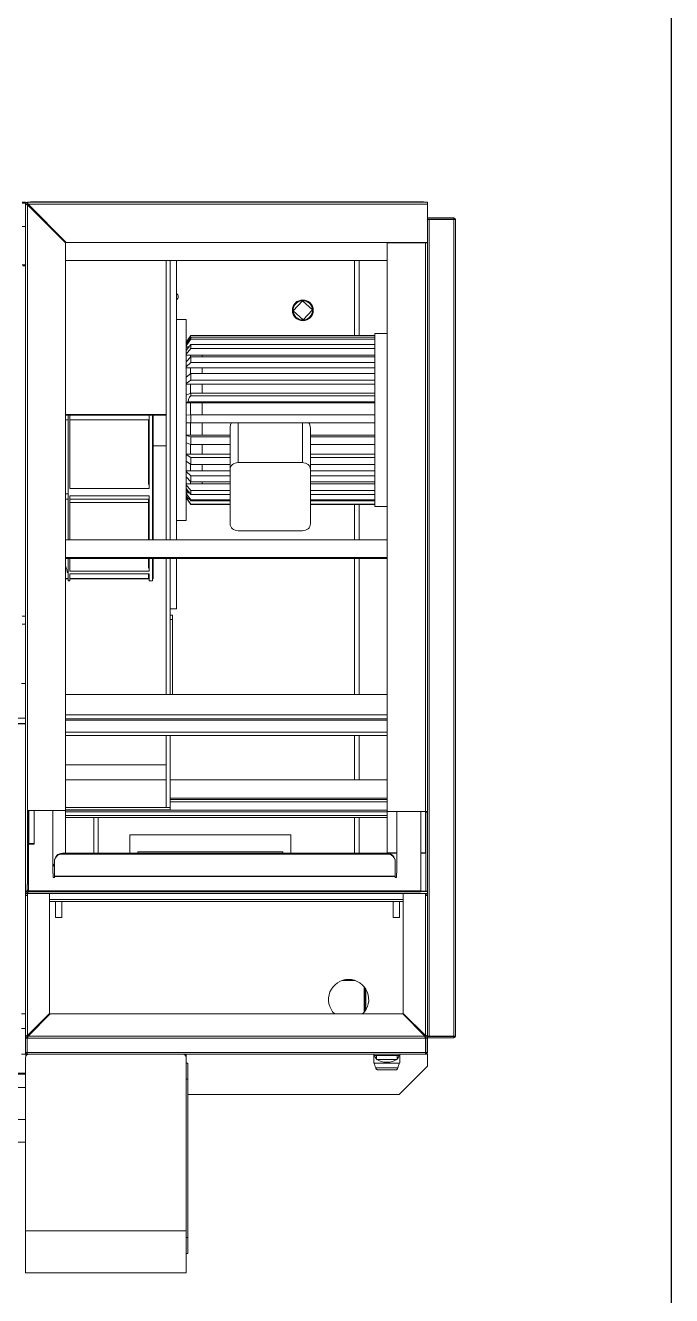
# Model space of a CAD drawing. Header units: millimetres. Extents: x 1761 to 11571, y -2876 to 3504.
# Drawn here: x 4339.4 to 4411.7, y -295.9 to -153.6 of the extents above; entities that cross this region are included whole.
import ezdxf

# ---------------------------------------------------------------- set-up
doc = ezdxf.new("R2010")
doc.units = ezdxf.units.MM
doc.layers.add('new', color=7, linetype='Continuous')

# ---------------------------------------------------------------- blocks, each defined once
blk = doc.blocks.new('SBJ')
at = {"color": 9, "linetype": 'Continuous', "lineweight": 15}
for p, q in [((176238, 76565), (176234, 76565)), ((176238, 76564), (176234, 76564)), ((176238, 76564), (176238, 76565)), ((176238, 76564), (176238, 76562.5)), ((176238, 75707.5), (176238, 76562.5)), ((176240, 76562.5), (176238, 76562.5)), ((176240.5, 76563), (176240.5, 76565)), ((176240.5, 76565), (176738, 76565)), ((176240.5, 76561.8), (176288, 76514.3)), ((176240.5, 75716.1), (176240.5, 76561.8)), ((176241.2, 76562.5), (176738, 76562.5)), ((176288.7, 76515), (176241.2, 76562.5)), ((176242.2, 76561.5), (176242.2, 76560.1)), ((176246, 76565.5), (176732, 76565.5)), ((176738, 76565), (176738, 76562.5)), ((176738, 76515), (176738, 76562.5)), ((176249, 76554.7), (176249, 76553.3)), ((176738, 76545.5), (176771, 76545.5)), ((176738, 76544), (176771, 76544)), ((176740, 76543.5), (176738, 76543.5)), ((176740, 75527.5), (176740, 76543.5)), ((176771, 76543.5), (176740, 76543.5)), ((176771, 76544), (176771, 76545.5)), ((176771, 76543.5), (176771, 75527.5)), ((176771.5, 76543.5), (176771, 76543.5)), ((176771.5, 76543.5), (176773, 76543.5)), ((176773, 75527.5), (176773, 76543.5)), ((176238, 76535), (176234, 76535)), ((176272, 76530.3), (176272, 76531.7)), ((176288, 76515), (176288, 76514.3)), ((176288.7, 76515), (176288, 76515)), ((176288, 75808), (176288, 76514.3)), ((176288.7, 76515), (176738, 76515)), ((176688, 76514.5), (176688, 76515)), ((176735.8, 76514.5), (176688, 76514.5)), ((176688, 76514.5), (176688, 75807)), ((176700, 76515), (176700, 76514.5)), ((176730, 76515), (176730, 76514.5)), ((176731, 76515), (176731, 76514.5)), ((176732.5, 76514.5), (176732.5, 76515)), ((176733, 76515), (176733, 76514.5)), ((176735.8, 76514.5), (176735.8, 75807)), ((176735.8, 76514.5), (176738, 76514.5)), ((176736, 76515), (176736, 76514.5)), ((176738, 76514.5), (176738, 76515)), ((176738, 76514.5), (176738, 75807)), ((176288, 76492.4), (176688, 76492.4)), ((176413, 76492.4), (176413, 76145)), ((176418, 76492.4), (176418, 76145)), ((176426, 76492.4), (176426, 76169.5)), ((176647.5, 76399), (176647.5, 76492.4)), ((176653, 76399), (176653, 76492.4)), ((176238, 76487), (176234, 76487)), ((176234.7, 76486), (176238, 76486)), ((176571, 76430), (176582.5, 76442.5)), ((176583.5, 76418.5), (176571, 76430)), ((176595, 76431), (176582.5, 76442.5)), ((176583.5, 76418.5), (176595, 76431)), ((176438, 76419), (176426, 76419)), ((176438, 76419), (176438, 76169)), ((176443.8, 76399), (176438, 76390.7)), ((176438, 76390.6), (176443.8, 76399)), ((176443.8, 76396.9), (176438, 76388.8)), ((176672.5, 76399), (176443.8, 76399)), ((176672.5, 76399), (176443.8, 76399)), ((176443.8, 76399), (176443.8, 76399)), ((176443.8, 76394.5), (176443.8, 76396.9)), ((176672.5, 76396.9), (176443.8, 76396.9)), ((176688, 76401.5), (176672.5, 76401.5)), ((176672.5, 76401.5), (176672.5, 76186.5)), ((176438, 76386.5), (176443.8, 76394.5)), ((176438.1, 76389), (176438, 76389)), ((176443.8, 76388), (176438, 76380.6)), ((176441.3, 76384.9), (176438, 76384.9)), ((176441, 76384.5), (176438, 76384.5)), ((176438, 76376), (176443.8, 76383.1)), ((176438.1, 76380.8), (176438, 76381.5)), ((176672.5, 76394.5), (176443.8, 76394.5)), ((176443.8, 76383.1), (176443.8, 76388)), ((176672.5, 76388), (176443.8, 76388)), ((176672.5, 76383.1), (176443.8, 76383.1)), ((176672.5, 76374.6), (176438, 76374.6)), ((176443.8, 76372.7), (176438, 76366.5)), ((176438, 76360), (176443.8, 76365.7)), ((176443.2, 76374.6), (176443.2, 76372.2)), ((176443.8, 76365.7), (176443.8, 76372.7)), ((176672.5, 76372.7), (176443.8, 76372.7)), ((176672.5, 76365.7), (176443.8, 76365.7)), ((176458, 76374.6), (176458, 76372.7)), ((176672.5, 76358.8), (176438, 76358.8)), ((176443.8, 76352), (176438, 76347.5)), ((176443.2, 76358.8), (176443.2, 76351.7)), ((176443.8, 76343.4), (176443.8, 76352)), ((176672.5, 76352), (176443.8, 76352)), ((176458, 76358.8), (176458, 76352)), ((176438, 76339.4), (176443.8, 76343.4)), ((176672.5, 76338.6), (176438, 76338.6)), ((176443.2, 76338.6), (176443.2, 76327.1)), ((176672.5, 76343.4), (176443.8, 76343.4)), ((176458, 76338.6), (176458, 76327.4)), ((176443.8, 76327.4), (176438, 76324.8)), ((176443.8, 76324.1), (176443.8, 76327.4)), ((176672.5, 76327.4), (176443.8, 76327.4)), ((176672.5, 76324.1), (176443.8, 76324.1)), ((176438, 76315.8), (176440.5, 76316.6)), ((176672.5, 76315.4), (176438, 76315.4)), ((176440.5, 76316.6), (176672.5, 76316.6)), ((176443.2, 76315.4), (176443.2, 76300.5)), ((176458, 76315.4), (176458, 76300.5)), ((176288, 76301), (176413, 76301)), ((176288, 76300.1), (176413, 76300.1)), ((176288, 76294.4), (176291.1, 76294.4)), ((176291.1, 76145), (176291.1, 76300.1)), ((176293.1, 76208.6), (176293.1, 76300.1)), ((176293.1, 76294.4), (176391, 76294.4)), ((176391, 76294.4), (176391, 76213.7)), ((176392.1, 76208.6), (176392.1, 76300.1)), ((176396.1, 76145), (176396.1, 76300.1)), ((176397, 76300.1), (176397, 76145)), ((176443.8, 76300.5), (176438, 76300.1)), ((176438, 76290.7), (176443.8, 76290.5)), ((176443.2, 76290.5), (176443.2, 76275.1)), ((176443.8, 76290.5), (176443.8, 76300.5)), ((176672.5, 76300.5), (176443.8, 76300.5)), ((176672.5, 76290.5), (176443.8, 76290.5)), ((176458, 76290.5), (176458, 76275.1)), ((176502.5, 76290.5), (176502.5, 76241)), ((176582.5, 76290.5), (176582.5, 76241)), ((176492.5, 76275.1), (176438, 76275.1)), ((176443.8, 76273.1), (176438, 76274.9)), ((176443.8, 76263.4), (176443.8, 76273.1)), ((176492.5, 76273.1), (176443.8, 76273.1)), ((176492.5, 76284), (176492.5, 76232.6)), ((176592.5, 76284), (176592.5, 76232.6)), ((176672.5, 76275.1), (176592.5, 76275.1)), ((176672.5, 76273.1), (176592.5, 76273.1)), ((176397, 76262), (176413, 76262)), ((176438, 76265.8), (176443.8, 76263.4)), ((176443.2, 76263.7), (176443.2, 76251.6)), ((176492.5, 76263.4), (176443.8, 76263.4)), ((176458, 76263.4), (176458, 76251.6)), ((176672.5, 76263.4), (176592.5, 76263.4)), ((176492.5, 76251.6), (176438, 76251.6)), ((176443.8, 76247.2), (176438, 76251)), ((176438, 76242.8), (176443.8, 76238.5)), ((176443.2, 76238.8), (176443.2, 76230.9)), ((176443.8, 76238.5), (176443.8, 76247.2)), ((176492.5, 76247.2), (176443.8, 76247.2)), ((176502.5, 76241), (176582.5, 76241)), ((176672.5, 76251.6), (176592.5, 76251.6)), ((176672.5, 76247.2), (176592.5, 76247.2)), ((176492.5, 76230.9), (176438, 76230.9)), ((176443.8, 76224.5), (176438, 76230.1)), ((176438, 76223.3), (176443.8, 76217.3)), ((176492.5, 76238.5), (176443.8, 76238.5)), ((176492.5, 76224.5), (176443.8, 76224.5)), ((176443.8, 76217.3), (176443.8, 76224.5)), ((176458, 76238.5), (176458, 76230.9)), ((176492.5, 76164.7), (176492.5, 76232.6)), ((176672.5, 76238.5), (176592.5, 76238.5)), ((176592.5, 76232.6), (176592.5, 76164.7)), ((176672.5, 76230.9), (176592.5, 76230.9)), ((176672.5, 76224.5), (176592.5, 76224.5)), ((176293.1, 76208.6), (176392.1, 76208.6)), ((176492.5, 76214.5), (176438, 76214.5)), ((176443.8, 76206.5), (176438, 76213.5)), ((176438, 76208.7), (176443.8, 76201.4)), ((176441, 76203.6), (176438.1, 76207.3)), ((176443.2, 76217.8), (176443.2, 76214.5)), ((176492.5, 76217.3), (176443.8, 76217.3)), ((176458, 76217.3), (176458, 76214.5)), ((176672.5, 76217.3), (176592.5, 76217.3)), ((176672.5, 76214.5), (176592.5, 76214.5)), ((176288, 76202.2), (176291.1, 76202.2)), ((176288, 76195.6), (176291.1, 76195.6)), ((176293.1, 76145), (176293.1, 76199.8)), ((176293.1, 76199.8), (176392.1, 76199.8)), ((176293.1, 76195.6), (176391, 76195.6)), ((176391, 76195.6), (176391, 76145)), ((176392.1, 76145), (176392.1, 76199.8)), ((176442, 76203.6), (176438, 76203.6)), ((176443.8, 76194.5), (176438, 76202.4)), ((176438, 76199.8), (176440.5, 76196.4)), ((176438.1, 76199.1), (176438, 76199.3)), ((176438.5, 76199.1), (176438, 76199.1)), ((176438.7, 76198.8), (176438, 76198.8)), ((176443.8, 76189.2), (176438, 76197.5)), ((176438, 76197.4), (176443.8, 76189)), ((176440.5, 76196.4), (176441, 76196.4)), ((176492.5, 76206.5), (176443.8, 76206.5)), ((176443.8, 76201.4), (176443.8, 76206.5)), ((176492.5, 76201.4), (176443.8, 76201.4)), ((176492.5, 76194.5), (176443.8, 76194.5)), ((176443.8, 76193.4), (176443.8, 76194.5)), ((176492.5, 76193.4), (176443.8, 76193.4)), ((176672.5, 76206.5), (176592.5, 76206.5)), ((176672.5, 76201.4), (176592.5, 76201.4)), ((176672.5, 76194.5), (176592.5, 76194.5)), ((176672.5, 76193.4), (176592.5, 76193.4)), ((176293.1, 76191.2), (176391, 76191.2)), ((176492.5, 76189.2), (176443.8, 76189.2)), ((176443.8, 76189), (176443.8, 76189.2)), ((176443.8, 76189), (176492.5, 76189)), ((176672.5, 76189.2), (176592.5, 76189.2)), ((176592.5, 76189), (176672.5, 76189)), ((176647.5, 76145), (176647.5, 76189)), ((176653, 76145), (176653, 76189)), ((176672.5, 76186.5), (176688, 76186.5)), ((176426, 76169.5), (176426, 76145)), ((176426, 76169), (176438, 76169)), ((176688, 76145), (176288, 76145)), ((176582.5, 76156.2), (176502.5, 76156.2)), ((176288, 76123.1), (176688, 76123.1)), ((176288, 76121.7), (176688, 76121.7)), ((176291.1, 76094), (176291.1, 76121.7)), ((176293.1, 76105.8), (176293.1, 76121.7)), ((176391, 76121.7), (176391, 76109.7)), ((176392.1, 76105.8), (176392.1, 76121.7)), ((176396.1, 76094), (176396.1, 76121.7)), ((176397, 76121.7), (176397, 76096.5)), ((176413, 76121.7), (176413, 75952.4)), ((176418, 76121.7), (176418, 75952.4)), ((176426, 76121.7), (176426, 76059)), ((176647.5, 75952.4), (176647.5, 76121.7)), ((176653, 75952.4), (176653, 76121.7)), ((176288, 76096.7), (176291.1, 76096.7)), ((176288, 76096.5), (176291, 76096.5)), ((176293.1, 76105.8), (176392.1, 76105.8)), ((176293.1, 76094), (176293.1, 76102.7)), ((176293.1, 76102.7), (176392.1, 76102.7)), ((176293.1, 76096.7), (176391, 76096.7)), ((176293.1, 76096.5), (176391, 76096.5)), ((176391, 76102.7), (176391, 76096.7)), ((176391, 76096.5), (176392.1, 76096.5)), ((176391, 76096.5), (176391, 76096.5)), ((176392.1, 76094), (176392.1, 76102.7)), ((176396.1, 76096.5), (176397, 76096.5)), ((176291.1, 76094), (176293.1, 76094)), ((176392.1, 76094), (176396.1, 76094)), ((176238, 76050), (176234, 76050)), ((176418, 76059), (176426, 76059)), ((176421, 76051.4), (176418, 76051.4)), ((176421, 76051.4), (176421, 76046)), ((176234, 76040), (176238, 76040)), ((176421, 76046), (176418, 76046)), ((176421, 76046), (176421, 75952.4)), ((176238, 75966), (176233, 75966)), ((176288, 75952.4), (176688, 75952.4)), ((176200.5, 75922.9), (176238, 75922.9)), ((176288, 75927.4), (176688, 75927.4)), ((176238, 75916.4), (176037.3, 75916.4)), ((176238, 75916.1), (176037.3, 75916.1)), ((176688, 75922.1), (176288, 75922.1)), ((176288, 75920.5), (176688, 75920.5)), ((176688, 75920.5), (176288, 75920.5)), ((176288, 75905.8), (176688, 75905.8)), ((176288, 75901.4), (176688, 75901.4)), ((176413, 75901.4), (176413, 75812.1)), ((176418, 75901.4), (176418, 75812.1)), ((176647.5, 75846.5), (176647.5, 75901.4)), ((176653, 75846.5), (176653, 75901.4)), ((176288, 75865.1), (176413, 75865.1)), ((176288, 75846.5), (176413, 75846.5)), ((176418, 75846.5), (176688, 75846.5)), ((176418, 75812.1), (176288, 75812.1)), ((176418, 75812.1), (176413, 75812.1)), ((176688, 75823.4), (176418, 75823.4)), ((176418, 75821.9), (176688, 75821.9)), ((176418, 75819), (176688, 75819)), ((176418, 75812.1), (176418, 75809.1)), ((176241, 75808), (176288, 75808)), ((176241, 75716.1), (176241, 75808)), ((176242.2, 75808), (176242.2, 75767.3)), ((176249, 75808), (176249, 75767.3)), ((176272, 75730.1), (176272, 75808)), ((176418, 75809.1), (176288, 75809.1)), ((176288, 75808.5), (176688, 75808.5)), ((176288, 75808), (176288, 75755.7)), ((176288, 75806.6), (176688, 75806.6)), ((176288, 75801.9), (176688, 75801.9)), ((176288, 75799.6), (176688, 75799.6)), ((176323, 75799.6), (176323, 75755)), ((176328.5, 75799.6), (176328.5, 75755)), ((176647.5, 75755), (176647.5, 75799.6)), ((176653, 75755), (176653, 75799.6)), ((176688, 75807), (176735.8, 75807)), ((176688, 75755.5), (176688, 75807)), ((176700, 75807), (176700, 75730.1)), ((176730, 75807), (176730, 75708.2)), ((176738, 75807), (176735.8, 75807)), ((176735.8, 75807), (176735.8, 75755.5)), ((176736, 75807), (176736, 75806)), ((176736, 75708), (176736, 75806)), ((176736, 75806), (176738, 75806)), ((176738, 75806), (176738, 75807)), ((176738, 75708), (176738, 75806)), ((176242, 75766.5), (176241, 75766.5)), ((176242, 75766.5), (176242, 75721.7)), ((176249, 75767.3), (176242.2, 75767.3)), ((176242.2, 75766.4), (176242.2, 75767.3)), ((176249, 75766.4), (176242.2, 75766.4)), ((176249, 75767.3), (176249, 75766.4)), ((176368, 75778), (176568, 75778)), ((176368, 75778), (176368, 75755)), ((176568, 75778), (176568, 75755)), ((176284, 75754.9), (176284, 75754)), ((176284, 75754.9), (176688, 75754.9)), ((176284, 75754), (176688, 75754)), ((176287.1, 75754.9), (176288, 75755.7)), ((176288, 75755.7), (176288, 75755)), ((176288, 75755), (176288.7, 75755)), ((176288.7, 75755), (176288.5, 75754.9)), ((176288.7, 75755), (176700, 75755)), ((176378, 75756.6), (176558, 75756.6)), ((176378, 75756.6), (176378, 75755)), ((176558, 75755), (176558, 75756.6)), ((176688, 75755), (176688, 75755.5)), ((176700, 75755.5), (176688, 75755.5)), ((176688, 75754), (176688, 75754.9)), ((176735.8, 75755.5), (176730, 75755.5)), ((176730, 75755), (176736, 75755)), ((176732.5, 75755.5), (176732.5, 75755)), ((176735.8, 75755.5), (176736, 75755.5)), ((176272, 75739.7), (176274, 75741.7)), ((176274, 75740.3), (176272, 75738.3)), ((176274, 75744.4), (176274, 75745.2)), ((176274, 75726.6), (176274, 75744.4)), ((176698, 75745.2), (176698, 75744.4)), ((176698, 75744.4), (176698, 75726.6)), ((176242, 75708.2), (176242, 75721.7)), ((176272.5, 75730.1), (176272, 75730.1)), ((176272.5, 75730.1), (176272.5, 75724.9)), ((176272.5, 75724.9), (176274, 75724.9)), ((176698, 75726.6), (176274, 75726.6)), ((176274, 75726.6), (176274, 75726.2)), ((176274, 75724.9), (176274, 75726.2)), ((176274, 75726.2), (176698, 75726.2)), ((176698, 75726.2), (176698, 75726.6)), ((176698, 75726.2), (176698, 75724.9)), ((176698, 75724.9), (176699.5, 75724.9)), ((176699.5, 75724.9), (176699.5, 75730.1)), ((176700, 75730.1), (176699.5, 75730.1)), ((176238, 75702.5), (176238, 75707.5)), ((176240, 75707.5), (176238, 75707.5)), ((176238, 75527.5), (176238, 75702.5)), ((176240.5, 75702.5), (176238, 75702.5)), ((176240, 75716.2), (176240, 75709.2)), ((176240, 75709.2), (176242, 75709.2)), ((176240.5, 75708.2), (176240.5, 75708.5)), ((176240.6, 75708.4), (176240.5, 75708.2)), ((176240.5, 75707), (176240.5, 75705)), ((176240.5, 75702.5), (176240.5, 75705)), ((176268, 75705), (176240.5, 75705)), ((176240.5, 75528.2), (176240.5, 75702.5)), ((176241.2, 75707.5), (176241.7, 75708)), ((176242, 75707.5), (176241.2, 75707.5)), ((176241.7, 75708.1), (176241.7, 75708)), ((176242, 75708), (176241.7, 75708)), ((176730, 75708.2), (176242, 75708.2)), ((176242, 75708.2), (176242, 75706.8)), ((176730, 75706.8), (176242, 75706.8)), ((176268, 75555.7), (176268, 75705)), ((176708, 75705), (176268, 75705)), ((176735.5, 75705), (176708, 75705)), ((176708, 75705), (176708, 75555.7)), ((176730, 75708.2), (176730, 75706.8)), ((176738, 75708), (176730, 75708)), ((176738, 75707.5), (176730, 75707.5)), ((176735.5, 75705), (176735.5, 75702.5)), ((176738, 75705), (176735.5, 75705)), ((176735.5, 75702.5), (176735.5, 75528.2)), ((176738, 75702.5), (176735.5, 75702.5)), ((176738, 75707.5), (176738, 75708)), ((176738, 75707.5), (176738, 75705)), ((176738, 75702.5), (176738, 75705)), ((176738, 75702.5), (176738, 75527.5)), ((176708, 75697.4), (176268, 75697.4)), ((176708, 75695), (176268, 75695)), ((176275.2, 75695), (176275.2, 75675)), ((176283.2, 75675), (176283.2, 75695)), ((176695.2, 75695), (176695.2, 75675)), ((176703.2, 75675), (176703.2, 75695)), ((176283.2, 75675), (176275.2, 75675)), ((176703.2, 75675), (176695.2, 75675)), ((176631.7, 75596.6), (176648.2, 75596.6)), ((176633, 75597), (176647, 75597)), ((176659.5, 75588.7), (176659.5, 75557.4)), ((176660.2, 75587.8), (176660.2, 75558.3)), ((176661.2, 75586.3), (176661.2, 75559.8)), ((176238, 75555), (176233, 75555)), ((176268, 75555.7), (176240.5, 75528.2)), ((176241.2, 75527.5), (176268.7, 75555)), ((176707.3, 75555), (176268.7, 75555)), ((176707.3, 75555), (176734.8, 75527.5)), ((176735.5, 75528.2), (176708, 75555.7)), ((176233, 75537), (176238, 75537)), ((176238, 75530), (176237.5, 75530)), ((176238, 75527.5), (176238, 75525)), ((176240, 75527.5), (176238, 75527.5)), ((176734.8, 75527.5), (176241.2, 75527.5)), ((176736, 75527.5), (176738, 75527.5)), ((176738, 75527.5), (176740, 75527.5)), ((176738, 75525), (176738, 75527.5)), ((176740, 75527.5), (176771, 75527.5)), ((176771, 75527.5), (176771.5, 75527.5)), ((176771.5, 75527.5), (176773, 75527.5)), ((176238, 75525), (176240, 75525)), ((176238, 75507.1), (176238, 75525)), ((176240, 75507.1), (176240, 75525)), ((176240.3, 75507.1), (176240.3, 75525)), ((176735.6, 75525), (176240.3, 75525)), ((176240.5, 75527), (176240.5, 75525)), ((176735.5, 75527), (176735.5, 75525)), ((176735.6, 75507.1), (176735.6, 75525)), ((176736, 75507.1), (176736, 75525)), ((176738, 75525), (176736, 75525)), ((176771, 75527), (176738, 75527)), ((176771, 75525.5), (176738, 75525.5)), ((176738, 75507.1), (176738, 75525)), ((176771, 75527), (176771, 75525.5)), ((176238, 75505), (176233, 75505)), ((176238, 75507.1), (176238, 75505)), ((176238, 75507.1), (176240, 75507.1)), ((176238, 75285), (176238, 75501)), ((176238.5, 75505.8), (176238.5, 75503)), ((176238.5, 75505), (176240.1, 75505)), ((176240.1, 75507), (176240.1, 75505)), ((176735.9, 75505), (176240.1, 75505)), ((176735.6, 75507.1), (176240.3, 75507.1)), ((176438, 75505), (176438, 75501)), ((176438, 75285), (176438, 75501)), ((176671.5, 75505), (176671.5, 75503.5)), ((176703.5, 75503.5), (176671.5, 75503.5)), ((176671.5, 75503.5), (176671.5, 75494.1)), ((176674.5, 75503.5), (176674.5, 75498.5)), ((176700.5, 75498.5), (176674.5, 75498.5)), ((176700.5, 75498.5), (176700.5, 75503.5)), ((176703.5, 75505), (176703.5, 75503.5)), ((176703.5, 75503.5), (176703.5, 75494.1)), ((176735.9, 75507), (176735.9, 75505)), ((176738, 75505), (176735.9, 75505)), ((176738, 75507.1), (176736, 75507.1)), ((176738, 75505), (176738, 75490)), ((176238, 75481.5), (176037.3, 75481.5)), ((176438, 75494), (176440, 75494)), ((176440, 75494), (176440, 75474)), ((176671.7, 75494), (176703.2, 75494)), ((176671.7, 75494), (176671.7, 75494)), ((176673.7, 75487.9), (176701.2, 75487.9)), ((176676.8, 75485.4), (176698.2, 75485.4)), ((176738, 75490), (176703, 75455)), ((176703.3, 75494), (176703.2, 75494)), ((176037.3, 75479.9), (176238, 75479.9)), ((176440, 75474), (176438, 75474)), ((176440, 75474), (176440, 75277)), ((176238, 75463.5), (176163.3, 75463.5)), ((176703, 75455), (176440, 75455)), ((176163.3, 75423.5), (176238, 75423.5)), ((176092.3, 75395.5), (176238, 75395.5)), ((176238, 75285), (176438, 75285)), ((176238, 75233), (176238, 75285)), ((176438, 75233), (176438, 75285)), ((176438, 75277), (176440, 75277)), ((176440, 75277), (176440, 75257)), ((176440, 75257), (176438, 75257)), ((176238, 75233), (176438, 75233))]:
    blk.add_line(p, q, dxfattribs=at)
at = {"color": 9, "linetype": 'Continuous', "lineweight": 15, "flags": 128}
for points in [[(176243.2, 76565), (176244.4, 76565.4), (176246, 76565.5)], [(176738, 76543.5), (176738, 76543.9), (176738, 76544)], [(176492.5, 76232.6), (176492.7, 76234.2), (176493.3, 76235.8), (176494.2, 76237.3), (176495.4, 76238.6), (176496.9, 76239.6), (176498.7, 76240.4), (176500.5, 76240.9), (176502.5, 76241)], [(176582.5, 76241), (176584.4, 76240.9), (176586.3, 76240.4), (176588.1, 76239.6), (176589.6, 76238.6), (176590.8, 76237.3), (176591.7, 76235.8), (176592.3, 76234.2), (176592.5, 76232.6)], [(176438, 76206.5), (176438.1, 76207.4), (176438.4, 76208.1)], [(176502.5, 76156.2), (176500.5, 76156.4), (176498.7, 76156.9), (176496.9, 76157.7), (176495.4, 76158.7), (176494.2, 76160), (176493.3, 76161.5), (176492.7, 76163.1), (176492.5, 76164.7)], [(176592.5, 76164.7), (176592.3, 76163.1), (176591.7, 76161.5), (176590.8, 76160), (176589.6, 76158.7), (176588.1, 76157.7), (176586.3, 76156.9), (176584.4, 76156.4), (176582.5, 76156.2)], [(176242.2, 75766.4), (176242.1, 75766.4), (176242.1, 75766.4), (176242.1, 75766.4), (176242, 75766.4), (176242, 75766.3), (176242, 75766.3), (176242, 75766.3), (176242, 75766.3)], [(176240, 75709.2), (176240, 75709), (176240.2, 75708.8), (176240.4, 75708.6), (176240.7, 75708.4), (176241.1, 75708.2), (176241.5, 75708.1), (176242, 75708.1)], [(176738, 75527), (176738, 75527.1), (176738, 75527.5)]]:
    blk.add_lwpolyline(points, dxfattribs=at)
at = {"color": 9, "linetype": 'Continuous', "lineweight": 15}
blk.add_circle((176583, 76430.5), 13, dxfattribs=at)
for centre, radius, start, end in [((176240.5, 76562.5), 2.5, 90, 180), ((176240.5, 76562.5), 0.5, 90, 180), ((176241.3, 76561.4), 1.47, 104.8476, 145.4956), ((176732, 76559.5), 6, 66.4435, 90), ((176740, 76543.5), 0.5, 90, 180), ((176771, 76543.5), 2, 0, 90), ((176771, 76543.5), 0.5, 0, 90), ((176423, 76447.5), 5, 306.8699, 53.1301), ((176583, 76430.5), 12, 92.4308, 182.4308), ((176583, 76430.5), 12, 182.4308, 272.4308), ((176583, 76430.5), 12, 2.4308, 92.4308), ((176583, 76430.5), 12, 272.4308, 2.4308), ((176242.1, 75763.3), 4.07, 89.5672, 106.7048), ((176283.8, 75745), 9.81, 88.8633, 178.8163), ((176283.8, 75744.2), 9.81, 88.8633, 178.8163), ((176688.2, 75745), 9.81, 1.1837, 91.1367), ((176688.2, 75744.2), 9.81, 1.1837, 91.1367), ((176240.5, 75707.5), 2.5, 180, 270), ((176240.5, 75702.5), 2.5, 90, 180), ((176240.5, 75707.5), 0.5, 180, 270), ((176240.5, 75702.5), 0.5, 90, 180), ((176735.5, 75702.5), 2.5, 0, 90), ((176735.5, 75702.5), 0.5, 0, 90), ((176640, 75573), 25, 313.9455, 226.0545), ((176240.5, 75527.5), 2.5, 180, 270), ((176240.5, 75527.5), 0.5, 180, 270), ((176735.5, 75527.5), 2.5, 270, 0), ((176735.5, 75527.5), 0.5, 270, 0), ((176740, 75527.5), 0.5, 180, 270), ((176771, 75527.5), 2, 270, 0), ((176771, 75527.5), 0.5, 270, 0), ((176242, 75501), 4, 90, 180), ((176434, 75501), 4, 0, 90)]:
    blk.add_arc(centre, radius, start, end, dxfattribs=at)
for centre, major_axis, start_param, end_param in [((176687.5, 75503.5), (-15, 0), 0, 0.522315), ((176687.5, 75503.5), (-15, 0), 0.61548, 2.526113), ((176687.5, 75503.5), (15, 0), -0.522315, 0), ((176671.7, 75494.1), (-0.2, 0), 0, 1.570796), ((176703.3, 75494.1), (0.2, 0), 4.712389, 6.283185)]:
    blk.add_ellipse(centre, major_axis=major_axis, ratio=0.57735, start_param=start_param, end_param=end_param, dxfattribs=at)
for points, knots in [([(176238, 76562.5), (176238, 76562.5), (176238.1, 76562.4), (176238.5, 76562.2), (176239.2, 76562.1), (176239.9, 76561.9), (176240.3, 76561.8), (176240.5, 76561.8)], [0, 0, 0, 0, 0.218175, 0.43635, 0.654515, 0.87268, 1, 1, 1, 1]), ([(176241.2, 76562.5), (176241.1, 76562.8), (176241, 76563.4), (176240.9, 76564.1), (176240.7, 76564.7), (176240.6, 76565), (176240.5, 76565), (176240.5, 76565)], [0, 0, 0, 0, 0.218175, 0.43635, 0.654515, 0.87268, 1, 1, 1, 1]), ([(176440.5, 76316.6), (176440.5, 76317.3), (176440.6, 76318.7), (176441.3, 76320.7), (176442.3, 76322.6), (176443.2, 76323.6), (176443.7, 76324.1), (176443.8, 76324.1)], [0, 0, 0, 0, 0.21992, 0.444363, 0.685706, 0.973463, 1, 1, 1, 1]), ([(176492.5, 76284), (176492.5, 76284.7), (176492.6, 76286.1), (176493.2, 76288.1), (176493.7, 76289.6), (176494.2, 76290.3), (176494.3, 76290.5)], [0, 0, 0, 0, 0.304773, 0.618401, 0.923161, 1, 1, 1, 1]), ([(176590.6, 76290.5), (176591.1, 76289.6), (176592.2, 76287.7), (176592.4, 76285.4), (176592.5, 76284)], [0, 0, 0, 0, 0.420601, 1, 1, 1, 1]), ([(176440.5, 76196.4), (176440.5, 76196.4), (176440.5, 76196.6), (176440.9, 76196.5), (176441.7, 76195.8), (176442.7, 76194.7), (176443.5, 76193.8), (176443.8, 76193.4)], [0, 0, 0, 0, 0.120253, 0.331084, 0.556343, 0.818348, 1, 1, 1, 1]), ([(176288, 76112.5), (176288.5, 76111.1), (176289.5, 76108.3), (176290, 76105.3), (176290.2, 76103.8)], [0, 0, 0, 0, 0.496734, 1, 1, 1, 1]), ([(176240.5, 75708.2), (176240.2, 75708.2), (176239.6, 75708.1), (176238.9, 75707.9), (176238.3, 75707.8), (176238, 75707.6), (176238, 75707.6), (176238, 75707.5)], [0, 0, 0, 0, 0.218175, 0.43635, 0.654515, 0.87268, 1, 1, 1, 1]), ([(176240.5, 75705), (176240.5, 75705.1), (176240.6, 75705.1), (176240.8, 75705.6), (176240.9, 75706.2), (176241.1, 75706.9), (176241.1, 75707.4), (176241.2, 75707.5)], [0, 0, 0, 0, 0.218175, 0.43635, 0.654515, 0.87268, 1, 1, 1, 1]), ([(176240.5, 75528.2), (176240.2, 75528.2), (176239.6, 75528.1), (176238.9, 75527.9), (176238.3, 75527.8), (176238, 75527.6), (176238, 75527.6), (176238, 75527.5)], [0, 0, 0, 0, 0.218175, 0.43635, 0.654515, 0.87268, 1, 1, 1, 1]), ([(176240.5, 75525), (176240.5, 75525.1), (176240.6, 75525.1), (176240.8, 75525.6), (176240.9, 75526.2), (176241.1, 75526.9), (176241.1, 75527.4), (176241.2, 75527.5)], [0, 0, 0, 0, 0.218175, 0.43635, 0.654515, 0.87268, 1, 1, 1, 1]), ([(176734.8, 75527.5), (176734.8, 75527.2), (176734.9, 75526.7), (176735.1, 75525.9), (176735.2, 75525.3), (176735.4, 75525.1), (176735.4, 75525), (176735.5, 75525)], [0, 0, 0, 0, 0.218175, 0.43635, 0.654515, 0.87268, 1, 1, 1, 1]), ([(176738, 75527.5), (176737.9, 75527.6), (176737.9, 75527.7), (176737.4, 75527.8), (176736.8, 75528), (176736.1, 75528.1), (176735.6, 75528.2), (176735.5, 75528.2)], [0, 0, 0, 0, 0.218175, 0.43635, 0.654515, 0.87268, 1, 1, 1, 1]), ([(176671.7, 75494), (176671.8, 75493.6), (176672.1, 75492.8), (176672.8, 75490.9), (176673.4, 75489), (176673.7, 75487.9)], [0, 0, 0, 0, 0.257031, 0.522254, 1, 1, 1, 1]), ([(176673.7, 75487.9), (176673.9, 75487.5), (176674.1, 75486.7), (176674.9, 75485.9), (176675.8, 75485.5), (176676.5, 75485.4), (176676.8, 75485.4)], [0, 0, 0, 0, 0.235496, 0.4701, 0.79106, 1, 1, 1, 1]), ([(176698.2, 75485.4), (176698.6, 75485.5), (176699.5, 75485.5), (176700.5, 75486.3), (176701, 75487.1), (176701.2, 75487.7), (176701.2, 75487.9)], [0, 0, 0, 0, 0.35935, 0.639725, 0.922051, 1, 1, 1, 1]), ([(176701.2, 75487.9), (176701.4, 75488.5), (176701.8, 75489.9), (176702.6, 75492.1), (176703, 75493.3), (176703.2, 75494)], [0, 0, 0, 0, 0.265535, 0.538669, 1, 1, 1, 1])]:
    blk.add_open_spline(points, degree=3, knots=knots, dxfattribs=at)
for points in [[(176240, 76562.5), (176240, 76562.5), (176240, 76562.4), (176240.1, 76562.2), (176240.3, 76562), (176240.4, 76561.9), (176240.5, 76561.8)], [(176241.2, 76562.5), (176241.1, 76562.6), (176241, 76562.7), (176240.8, 76562.9), (176240.6, 76563), (176240.5, 76563), (176240.5, 76563)], [(176240.5, 75708.2), (176240.4, 75708.2), (176240.3, 75708.1), (176240.1, 75707.9), (176240, 75707.7), (176240, 75707.6), (176240, 75707.5)], [(176240.5, 75707), (176240.5, 75707), (176240.6, 75707), (176240.8, 75707.2), (176241, 75707.3), (176241.1, 75707.5), (176241.2, 75707.5)], [(176240.5, 75528.2), (176240.4, 75528.2), (176240.3, 75528.1), (176240.1, 75527.9), (176240, 75527.7), (176240, 75527.6), (176240, 75527.5)], [(176240.5, 75527), (176240.5, 75527), (176240.6, 75527), (176240.8, 75527.2), (176241, 75527.3), (176241.1, 75527.5), (176241.2, 75527.5)], [(176734.8, 75527.5), (176734.8, 75527.5), (176734.9, 75527.3), (176735.1, 75527.2), (176735.3, 75527), (176735.4, 75527), (176735.5, 75527)], [(176736, 75527.5), (176736, 75527.6), (176735.9, 75527.7), (176735.8, 75527.9), (176735.7, 75528.1), (176735.5, 75528.2), (176735.5, 75528.2)], [(176238, 75507.1), (176238, 75506.9), (176238.1, 75506.3), (176238.6, 75505.6), (176239.2, 75505.1), (176239.8, 75505.1), (176240.1, 75505)], [(176240, 75507.1), (176240, 75507.1), (176240, 75507.1), (176240, 75507.1), (176240, 75507), (176240.1, 75507), (176240.1, 75507)], [(176240.1, 75505), (176240.1, 75505.1), (176240.1, 75505.1), (176240.2, 75505.6), (176240.3, 75506.3), (176240.3, 75506.9), (176240.3, 75507.1)], [(176240.1, 75507), (176240.1, 75507), (176240.1, 75507), (176240.2, 75507.1), (176240.3, 75507.1), (176240.3, 75507.1), (176240.3, 75507.1)], [(176735.6, 75507.1), (176735.6, 75506.9), (176735.7, 75506.3), (176735.7, 75505.6), (176735.8, 75505.1), (176735.8, 75505.1), (176735.9, 75505)], [(176735.6, 75507.1), (176735.6, 75507.1), (176735.7, 75507.1), (176735.7, 75507.1), (176735.8, 75507), (176735.8, 75507), (176735.9, 75507)], [(176735.9, 75507), (176735.9, 75507), (176735.9, 75507), (176735.9, 75507.1), (176736, 75507.1), (176736, 75507.1), (176736, 75507.1)], [(176735.9, 75505), (176736.1, 75505.1), (176736.7, 75505.1), (176737.4, 75505.6), (176737.9, 75506.3), (176737.9, 75506.9), (176738, 75507.1)]]:
    blk.add_open_spline(points, degree=3, dxfattribs=at)

msp = doc.modelspace()

# ---------------------------------------------------------------- linework, layer by layer
at = {"color": 255}
msp.add_line((4411.745, -360.42), (4411.745, 789.58), dxfattribs=at)

# ---------------------------------------------------------------- block references
at = {"layer": 'new', "color": 1, "xscale": 0.09, "yscale": 0.09, "zscale": 0.09}
msp.add_blockref('SBJ', (-11522.008, -7064.273), dxfattribs=at)

doc.saveas('drawing.dxf')
